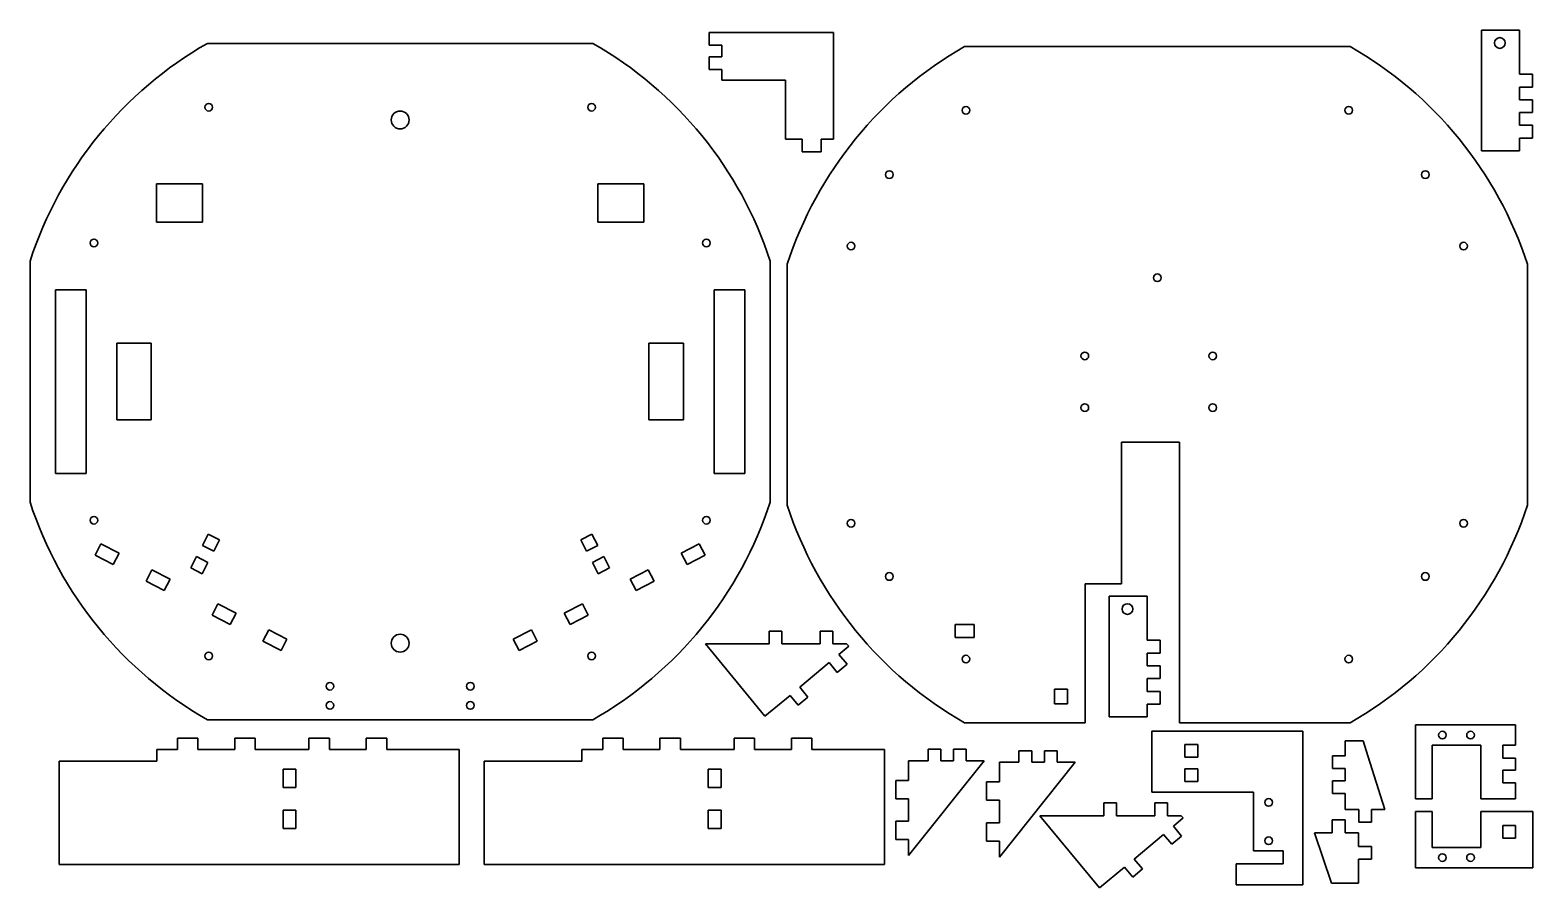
# Model space of a CAD drawing. Extents: x 5 to 594, y 499 to 836.
import ezdxf

# ---------------------------------------------------------------- set-up
doc = ezdxf.new("R2010")
doc.units = 0

msp = doc.modelspace()

# ---------------------------------------------------------------- linework, layer by layer
at = {"color": 7, "lineweight": 35}
for p, q in [((74.803078, 830.370911), (225.799759, 830.370911)), ((320.147003, 834.652588), (276.353912, 834.652588)), ((320.147003, 792.910522), (320.147003, 834.652588)), ((573.936157, 835.597412), (573.936157, 788.287415)), ((371.481598, 829.1604), (522.478271, 829.1604)), ((276.353912, 815.910522), (301.353912, 815.910522)), ((301.353912, 815.910522), (301.353912, 792.910522)), ((5.301419, 650.634827), (5.301419, 745.107056)), ((295.301422, 745.107056), (295.301422, 650.634827)), ((301.97995, 649.424316), (301.97995, 743.896484)), ((591.97998, 743.896484), (591.97998, 649.424316)), ((15.301419, 697.870911), (15.301419, 733.870911)), ((27.301418, 733.870911), (27.301418, 697.870911)), ((273.301422, 733.870911), (273.301422, 697.870911)), ((285.301422, 697.870911), (285.301422, 733.870911)), ((15.301419, 697.870911), (15.301419, 661.870911)), ((27.301418, 661.870911), (27.301418, 697.870911)), ((273.301422, 661.870911), (273.301422, 697.870911)), ((285.301422, 697.870911), (285.301422, 661.870911)), ((432.975494, 632.537354), (432.97995, 674.075989)), ((432.97995, 674.075989), (455.702057, 674.075989)), ((455.702057, 674.075989), (455.702057, 632.537354)), ((455.702057, 632.537354), (455.702057, 578.325745)), ((418.679749, 618.607788), (418.679749, 564.1604)), ((428.047333, 613.824341), (428.047333, 566.514343)), ((269.884216, 595.114502), (293.244598, 566.820618)), ((294.884216, 595.114502), (269.884216, 595.114502)), ((225.799759, 565.370911), (74.803078, 565.370911)), ((418.679749, 564.1604), (371.481598, 564.1604)), ((444.789886, 560.937317), (504.040161, 560.937317)), ((444.789886, 536.995605), (444.789886, 560.937317)), ((522.478271, 564.1604), (455.702057, 564.1604)), ((548.183838, 563.38031), (548.183838, 534.38031)), ((114.578156, 553.708435), (93.549042, 553.708435)), ((145.026794, 553.708435), (173.491821, 553.708435)), ((173.491821, 553.708435), (173.491821, 508.708435)), ((281.146057, 553.671814), (260.116943, 553.671814)), ((311.594696, 553.671814), (340.059723, 553.671814)), ((340.059723, 553.671814), (340.059723, 508.671814)), ((554.683838, 534.38031), (554.683838, 555.38031)), ((573.683838, 534.38031), (573.683838, 555.38031)), ((16.687347, 508.708435), (16.687347, 549.208435)), ((43.442078, 549.208435), (16.687347, 549.208435)), ((183.255249, 508.671814), (183.255249, 549.171814)), ((210.009979, 549.171814), (183.255249, 549.171814)), ((379.187714, 549.297913), (349.470703, 512.141113)), ((414.794708, 548.716492), (385.077698, 511.559662)), ((529.462463, 551.227417), (536.162964, 530.227417)), ((504.040161, 544.046021), (504.040161, 500.747314)), ((484.604828, 536.995605), (444.789886, 536.995605)), ((484.604828, 536.995605), (484.604828, 513.995605)), ((400.978821, 527.787415), (424.339203, 499.493561)), ((425.978821, 527.787415), (400.978821, 527.787415)), ((548.183838, 507.38031), (548.183838, 529.38031)), ((573.683838, 529.38031), (594.143127, 529.38031)), ((594.143127, 529.38031), (594.143127, 507.38031)), ((515.252747, 501.376007), (508.540802, 521.130676)), ((173.491821, 508.708435), (26.534584, 508.708435)), ((340.059723, 508.671814), (193.102478, 508.671814)), ((594.143127, 507.38031), (548.183838, 507.38031)), ((504.040161, 500.747314), (477.83374, 500.747314))]:
    msp.add_line(p, q, dxfattribs=at)
at = {"color": 7, "lineweight": 35, "ltscale": 0.125}
for p, q in [((271.353912, 834.652588), (271.353912, 829.652588)), ((271.353912, 834.652588), (276.353912, 834.652588)), ((271.353912, 829.652588), (276.353912, 829.652588)), ((271.353912, 825.132874), (271.353912, 820.132874)), ((271.353912, 825.132874), (276.353912, 825.132874)), ((271.353912, 820.132874), (276.353912, 820.132874)), ((593.936157, 818.287415), (588.936157, 818.287415)), ((588.936157, 808.287415), (588.936157, 813.287415)), ((588.936157, 813.287415), (593.936157, 813.287415)), ((593.936157, 813.287415), (593.936157, 818.287415)), ((593.936157, 808.287415), (588.936157, 808.287415)), ((593.936157, 803.287415), (593.936157, 808.287415)), ((588.936157, 798.287415), (588.936157, 803.287415)), ((588.936157, 803.287415), (593.936157, 803.287415)), ((593.936157, 798.287415), (588.936157, 798.287415)), ((593.936157, 793.287415), (593.936157, 798.287415)), ((307.873047, 792.910522), (307.873047, 787.910522)), ((315.31543, 787.910522), (315.31543, 792.910522)), ((588.936157, 788.287415), (588.936157, 793.287415)), ((588.936157, 793.287415), (593.936157, 793.287415)), ((75.128281, 638.151978), (72.825668, 633.713745)), ((79.566521, 635.849365), (75.128281, 638.151978)), ((221.036331, 635.849365), (225.474564, 638.151978)), ((225.474564, 638.151978), (227.777176, 633.713745)), ((30.779964, 629.895203), (33.082573, 634.333435)), ((72.825668, 633.713745), (77.263908, 631.411133)), ((77.263908, 631.411133), (79.566521, 635.849365)), ((223.338928, 631.411133), (221.036331, 635.849365)), ((227.777176, 633.713745), (223.338928, 631.411133)), ((269.822876, 629.895203), (267.520264, 634.333435)), ((74.975021, 626.99939), (70.536781, 629.302002)), ((72.672417, 622.561157), (74.975021, 626.99939)), ((225.627823, 626.99939), (230.066055, 629.302002)), ((227.930435, 622.561157), (225.627823, 626.99939)), ((50.75618, 619.652954), (53.058788, 624.091187)), ((60.159973, 620.406982), (57.857365, 615.96875)), ((240.442871, 620.406982), (242.745468, 615.96875)), ((249.846664, 619.652954), (247.544052, 624.091187)), ((76.588127, 606.408325), (78.890739, 610.846558)), ((224.014725, 606.408325), (221.712112, 610.846558)), ((367.786865, 597.669556), (367.786865, 602.669556)), ((375.229309, 602.669556), (375.229309, 597.669556)), ((96.564339, 596.166077), (98.866951, 600.604309)), ((204.038498, 596.166077), (201.735886, 600.604309)), ((299.884216, 600.114502), (294.884216, 600.114502)), ((294.884216, 600.114502), (294.884216, 595.114502)), ((299.884216, 595.114502), (299.884216, 600.114502)), ((319.884216, 600.114502), (314.884216, 600.114502)), ((314.884216, 600.114502), (314.884216, 595.114502)), ((319.884216, 595.114502), (319.884216, 600.114502)), ((448.047333, 596.514343), (443.047333, 596.514343)), ((448.047333, 591.514343), (448.047333, 596.514343)), ((443.047333, 586.514343), (443.047333, 591.514343)), ((443.047333, 591.514343), (448.047333, 591.514343)), ((321.567505, 583.937073), (325.396515, 587.152466)), ((448.047333, 586.514343), (443.047333, 586.514343)), ((448.047333, 581.514343), (448.047333, 586.514343)), ((310.080444, 574.290955), (306.865082, 578.119995)), ((406.748413, 577.331177), (411.748413, 577.331177)), ((443.047333, 576.514343), (443.047333, 581.514343)), ((443.047333, 581.514343), (448.047333, 581.514343)), ((306.251434, 571.075562), (310.080444, 574.290955)), ((411.748413, 571.564575), (406.748413, 571.564575)), ((448.047333, 576.514343), (443.047333, 576.514343)), ((443.047333, 566.514343), (443.047333, 571.514343)), ((443.047333, 571.514343), (448.047333, 571.514343)), ((448.047333, 571.514343), (448.047333, 576.514343)), ((357.14505, 553.797913), (362.14505, 553.797913)), ((367.115234, 553.797913), (372.115234, 553.797913)), ((457.794128, 550.73761), (457.794128, 555.73761)), ((457.794128, 555.73761), (462.794128, 555.73761)), ((462.794128, 555.73761), (462.794128, 550.73761)), ((587.341553, 555.38031), (582.341553, 555.38031)), ((582.341553, 555.38031), (582.341553, 550.38031)), ((392.752045, 553.216492), (397.752045, 553.216492)), ((402.722229, 553.216492), (407.722229, 553.216492)), ((462.794128, 550.73761), (457.794128, 550.73761)), ((520.56958, 551.227417), (515.56958, 551.227417)), ((515.56958, 551.227417), (515.56958, 546.227417)), ((582.341553, 550.38031), (587.341553, 550.38031)), ((109.463531, 546.060303), (104.463531, 546.060303)), ((276.031433, 546.023682), (271.031433, 546.023682)), ((457.794128, 541.217896), (457.794128, 546.217896)), ((457.794128, 546.217896), (462.794128, 546.217896)), ((462.794128, 546.217896), (462.794128, 541.217896)), ((520.56958, 546.227417), (515.56958, 546.227417)), ((587.341553, 545.625244), (582.341553, 545.625244)), ((582.341553, 545.625244), (582.341553, 540.625244)), ((104.463531, 538.856262), (109.463531, 538.856262)), ((271.031433, 538.819641), (276.031433, 538.819641)), ((349.470703, 541.64978), (344.470703, 541.64978)), ((385.077698, 541.068359), (380.077698, 541.068359)), ((462.794128, 541.217896), (457.794128, 541.217896)), ((515.56958, 541.472351), (515.56958, 536.472351)), ((520.56958, 541.472351), (515.56958, 541.472351)), ((520.56958, 536.472351), (515.56958, 536.472351)), ((582.341553, 540.625244), (587.341553, 540.625244)), ((109.463531, 530.025574), (104.463531, 530.025574)), ((276.031433, 529.988953), (271.031433, 529.988953)), ((349.470703, 534.44574), (344.470703, 534.44574)), ((385.077698, 533.864319), (380.077698, 533.864319)), ((430.978821, 532.787415), (425.978821, 532.787415)), ((425.978821, 532.787415), (425.978821, 527.787415)), ((430.978821, 527.787415), (430.978821, 532.787415)), ((450.978821, 532.787415), (445.978821, 532.787415)), ((445.978821, 532.787415), (445.978821, 527.787415)), ((450.978821, 527.787415), (450.978821, 532.787415)), ((525.879761, 525.227417), (525.879761, 530.227417)), ((530.879761, 525.227417), (530.879761, 530.227417)), ((349.470703, 525.615051), (344.470703, 525.615051)), ((385.077698, 525.03363), (380.077698, 525.03363)), ((515.536499, 526.130676), (520.536499, 526.130676)), ((515.536499, 521.130676), (515.536499, 526.130676)), ((520.536499, 521.130676), (520.536499, 526.130676)), ((525.879761, 525.227417), (530.879761, 525.227417)), ((104.463531, 522.821594), (109.463531, 522.821594)), ((271.031433, 522.784973), (276.031433, 522.784973)), ((349.470703, 518.411072), (344.470703, 518.411072)), ((452.662109, 516.609985), (456.491119, 519.825378)), ((582.341553, 524.013733), (582.341553, 519.013733)), ((587.341553, 524.013733), (582.341553, 524.013733)), ((582.341553, 519.013733), (587.341553, 519.013733)), ((587.341553, 519.013733), (587.341553, 524.013733)), ((385.077698, 517.829651), (380.077698, 517.829651)), ((530.84668, 515.764099), (525.84668, 515.764099)), ((530.84668, 515.764099), (530.84668, 510.764099)), ((434.162689, 507.604156), (437.346039, 503.748474)), ((437.346039, 503.748474), (441.175049, 506.963867)), ((441.175049, 506.963867), (437.959686, 510.792877)), ((530.84668, 510.764099), (525.84668, 510.764099))]:
    msp.add_line(p, q, dxfattribs=at)
at = {"color": 7, "lineweight": 35, "ltscale": 0.375}
for p, q in [((588.936157, 835.597412), (573.936157, 835.597412)), ((573.936157, 788.287415), (588.936157, 788.287415)), ((54.825665, 760.387817), (54.825665, 775.387817)), ((72.825668, 775.387817), (72.825668, 760.387817)), ((227.777176, 775.387817), (227.777176, 760.387817)), ((245.777176, 760.387817), (245.777176, 775.387817)), ((39.301418, 697.870911), (39.301418, 712.870911)), ((52.801418, 712.870911), (52.801418, 697.870911)), ((247.801422, 712.870911), (247.801422, 697.870911)), ((261.301422, 697.870911), (261.301422, 712.870911)), ((39.301418, 697.870911), (39.301418, 682.870911)), ((52.801418, 682.870911), (52.801418, 697.870911)), ((247.801422, 682.870911), (247.801422, 697.870911)), ((261.301422, 697.870911), (261.301422, 682.870911)), ((443.047333, 613.824341), (428.047333, 613.824341)), ((314.884216, 595.114502), (299.884216, 595.114502)), ((306.865082, 578.119995), (318.352112, 587.766113)), ((428.047333, 566.514343), (443.047333, 566.514343)), ((445.978821, 527.787415), (430.978821, 527.787415)), ((437.959686, 510.792877), (449.446716, 520.439026))]:
    msp.add_line(p, q, dxfattribs=at)
at = {"color": 7, "lineweight": 35, "ltscale": 0.43275}
for p, q in [((588.936157, 818.287415), (588.936157, 835.597412)), ((443.047333, 596.514343), (443.047333, 613.824341))]:
    msp.add_line(p, q, dxfattribs=at)
at = {"color": 7, "lineweight": 35, "ltscale": 0.112993}
msp.add_line((276.353912, 829.652588), (276.353912, 825.132874), dxfattribs=at)
at = {"color": 7, "lineweight": 35, "ltscale": 0.105559}
msp.add_line((276.353912, 820.132874), (276.353912, 815.910522), dxfattribs=at)
at = {"color": 7, "lineweight": 35, "ltscale": 0.162978}
msp.add_line((301.353912, 792.910522), (307.873047, 792.910522), dxfattribs=at)
at = {"color": 7, "lineweight": 35, "ltscale": 0.120789}
msp.add_line((315.31543, 792.910522), (320.147003, 792.910522), dxfattribs=at)
at = {"color": 7, "lineweight": 35, "ltscale": 0.18606}
msp.add_line((307.873047, 787.910522), (315.31543, 787.910522), dxfattribs=at)
at = {"color": 7, "lineweight": 35, "ltscale": 0.45}
for p, q in [((72.825668, 775.387817), (54.825665, 775.387817)), ((227.777176, 775.387817), (245.777176, 775.387817)), ((54.825665, 760.387817), (72.825668, 760.387817)), ((245.777176, 760.387817), (227.777176, 760.387817))]:
    msp.add_line(p, q, dxfattribs=at)
at = {"color": 7, "lineweight": 35, "ltscale": 0.3}
for p, q in [((15.301419, 733.870911), (27.301418, 733.870911)), ((285.301422, 733.870911), (273.301422, 733.870911)), ((15.301419, 661.870911), (27.301418, 661.870911)), ((285.301422, 661.870911), (273.301422, 661.870911))]:
    msp.add_line(p, q, dxfattribs=at)
at = {"color": 7, "lineweight": 35, "ltscale": 0.3375}
for p, q in [((39.301418, 712.870911), (52.801418, 712.870911)), ((261.301422, 712.870911), (247.801422, 712.870911)), ((39.301418, 682.870911), (52.801418, 682.870911)), ((261.301422, 682.870911), (247.801422, 682.870911))]:
    msp.add_line(p, q, dxfattribs=at)
at = {"color": 7, "lineweight": 35, "ltscale": 0.2}
for p, q in [((33.082573, 634.333435), (40.183758, 630.649292)), ((267.520264, 634.333435), (260.419067, 630.649292)), ((37.881149, 626.210999), (30.779964, 629.895203)), ((57.857365, 615.96875), (50.75618, 619.652954)), ((53.058788, 624.091187), (60.159973, 620.406982)), ((247.544052, 624.091187), (240.442871, 620.406982)), ((78.890739, 610.846558), (85.99192, 607.162415)), ((221.712112, 610.846558), (214.610916, 607.162415)), ((83.689316, 602.724121), (76.588127, 606.408325)), ((103.665527, 592.481873), (96.564339, 596.166077)), ((98.866951, 600.604309), (105.96814, 596.920166)), ((201.735886, 600.604309), (194.634705, 596.920166)), ((196.937317, 592.481873), (204.038498, 596.166077)), ((587.341553, 563.38031), (587.341553, 555.38031)), ((63.100403, 558.208435), (71.100403, 558.208435)), ((85.549042, 558.208435), (93.549042, 558.208435)), ((114.578156, 558.208435), (122.578156, 558.208435)), ((137.026794, 558.208435), (145.026794, 558.208435)), ((229.668304, 558.171814), (237.668304, 558.171814)), ((252.116943, 558.171814), (260.116943, 558.171814)), ((281.146057, 558.171814), (289.146057, 558.171814)), ((303.594696, 558.171814), (311.594696, 558.171814))]:
    msp.add_line(p, q, dxfattribs=at)
at = {"color": 7, "lineweight": 35, "ltscale": 0.125001}
for p, q in [((40.183758, 630.649292), (37.881149, 626.210999)), ((260.419067, 630.649292), (262.72168, 626.210999)), ((70.536781, 629.302002), (68.234169, 624.863708)), ((230.066055, 629.302002), (232.368668, 624.863708)), ((85.99192, 607.162415), (83.689316, 602.724121)), ((214.610916, 607.162415), (216.913528, 602.724121)), ((105.96814, 596.920166), (103.665527, 592.481873)), ((194.634705, 596.920166), (196.937317, 592.481873)), ((318.352112, 587.766113), (321.567505, 583.937073)), ((449.446716, 520.439026), (452.662109, 516.609985)), ((496.303284, 508.995575), (496.303284, 513.995605))]:
    msp.add_line(p, q, dxfattribs=at)
at = {"color": 7, "lineweight": 35, "ltscale": 0.348239}
msp.add_line((432.975494, 618.607788), (432.975494, 632.537354), dxfattribs=at)
at = {"color": 7, "lineweight": 35, "ltscale": 0.124999}
for p, q in [((68.234169, 624.863708), (72.672417, 622.561157)), ((232.368668, 624.863708), (227.930435, 622.561157)), ((325.396515, 587.152466), (322.181152, 590.981445)), ((303.068085, 574.931213), (306.251434, 571.075562)), ((456.491119, 519.825378), (453.275757, 523.654358))]:
    msp.add_line(p, q, dxfattribs=at)
at = {"color": 7, "lineweight": 35, "ltscale": 0.200001}
for p, q in [((262.72168, 626.210999), (269.822876, 629.895203)), ((242.745468, 615.96875), (249.846664, 619.652954)), ((216.913528, 602.724121), (224.014725, 606.408325))]:
    msp.add_line(p, q, dxfattribs=at)
at = {"color": 7, "lineweight": 35, "ltscale": 0.357394}
msp.add_line((418.679749, 618.607788), (432.975494, 618.607788), dxfattribs=at)
at = {"color": 7, "lineweight": 35, "ltscale": 0.186061}
for p, q in [((367.786865, 602.669556), (375.229309, 602.669556)), ((375.229309, 597.669556), (367.786865, 597.669556))]:
    msp.add_line(p, q, dxfattribs=at)
at = {"color": 7, "lineweight": 35, "ltscale": 0.133884}
for p, q in [((325.239563, 595.114502), (319.884216, 595.114502)), ((456.334167, 527.787415), (450.978821, 527.787415))]:
    msp.add_line(p, q, dxfattribs=at)
at = {"color": 7, "lineweight": 35, "ltscale": 0.030001}
for p, q in [((326.059174, 594.237976), (325.239563, 595.114502)), ((457.153778, 526.910889), (456.334167, 527.787415))]:
    msp.add_line(p, q, dxfattribs=at)
at = {"color": 7, "lineweight": 35, "ltscale": 0.1266}
for p, q in [((322.181152, 590.981445), (326.059174, 594.237976)), ((453.275757, 523.654358), (457.153778, 526.910889))]:
    msp.add_line(p, q, dxfattribs=at)
at = {"color": 7, "lineweight": 35, "ltscale": 0.144165}
for p, q in [((406.748413, 571.564575), (406.748413, 577.331177)), ((411.748413, 577.331177), (411.748413, 571.564575))]:
    msp.add_line(p, q, dxfattribs=at)
at = {"color": 7, "lineweight": 35, "ltscale": 0.354134}
msp.add_line((455.702057, 578.325745), (455.702057, 564.1604), dxfattribs=at)
at = {"color": 7, "lineweight": 35, "ltscale": 0.318476}
for p, q in [((293.244598, 566.820618), (303.068085, 574.931213)), ((424.339203, 499.493561), (434.162689, 507.604156))]:
    msp.add_line(p, q, dxfattribs=at)
at = {"color": 7, "lineweight": 35, "ltscale": 0.422282}
msp.add_line((504.040161, 560.937317), (504.040161, 544.046021), dxfattribs=at)
at = {"color": 7, "lineweight": 35, "ltscale": 0.1625}
for p, q in [((554.683838, 563.38031), (548.183838, 563.38031)), ((548.183838, 534.38031), (554.683838, 534.38031)), ((548.183838, 529.38031), (554.683838, 529.38031))]:
    msp.add_line(p, q, dxfattribs=at)
at = {"color": 7, "lineweight": 35, "ltscale": 0.475}
for p, q in [((554.683838, 563.38031), (573.683838, 563.38031)), ((554.683838, 555.38031), (573.683838, 555.38031)), ((554.683838, 515.38031), (573.683838, 515.38031))]:
    msp.add_line(p, q, dxfattribs=at)
at = {"color": 7, "lineweight": 35, "ltscale": 0.341443}
for p, q in [((573.683838, 563.38031), (587.341553, 563.38031)), ((573.683838, 534.38031), (587.341553, 534.38031))]:
    msp.add_line(p, q, dxfattribs=at)
at = {"color": 7, "lineweight": 35, "ltscale": 0.1125}
for p, q in [((54.955124, 549.208435), (54.955124, 553.708435)), ((63.100403, 553.708435), (63.100403, 558.208435)), ((71.100403, 553.708435), (71.100403, 558.208435)), ((85.549042, 553.708435), (85.549042, 558.208435)), ((93.549042, 553.708435), (93.549042, 558.208435)), ((114.578156, 553.708435), (114.578156, 558.208435)), ((122.578156, 553.708435), (122.578156, 558.208435)), ((137.026794, 553.708435), (137.026794, 558.208435)), ((145.026794, 553.708435), (145.026794, 558.208435)), ((221.523026, 549.171814), (221.523026, 553.671814)), ((229.668304, 553.671814), (229.668304, 558.171814)), ((237.668304, 553.671814), (237.668304, 558.171814)), ((252.116943, 553.671814), (252.116943, 558.171814)), ((260.116943, 553.671814), (260.116943, 558.171814)), ((281.146057, 553.671814), (281.146057, 558.171814)), ((289.146057, 553.671814), (289.146057, 558.171814)), ((303.594696, 553.671814), (303.594696, 558.171814)), ((311.594696, 553.671814), (311.594696, 558.171814)), ((357.14505, 549.297913), (357.14505, 553.797913)), ((362.14505, 549.297913), (362.14505, 553.797913)), ((367.115234, 549.297913), (367.115234, 553.797913)), ((372.115234, 549.297913), (372.115234, 553.797913)), ((392.752045, 548.716492), (392.752045, 553.216492)), ((397.752045, 548.716492), (397.752045, 553.216492)), ((402.722229, 548.716492), (402.722229, 553.216492)), ((407.722229, 548.716492), (407.722229, 553.216492))]:
    msp.add_line(p, q, dxfattribs=at)
at = {"color": 7, "lineweight": 35, "ltscale": 0.203632}
for p, q in [((63.100403, 553.708435), (54.955124, 553.708435)), ((229.668304, 553.671814), (221.523026, 553.671814))]:
    msp.add_line(p, q, dxfattribs=at)
at = {"color": 7, "lineweight": 35, "ltscale": 0.361216}
for p, q in [((85.549042, 553.708435), (71.100403, 553.708435)), ((137.026794, 553.708435), (122.578156, 553.708435)), ((252.116943, 553.671814), (237.668304, 553.671814)), ((303.594696, 553.671814), (289.146057, 553.671814))]:
    msp.add_line(p, q, dxfattribs=at)
at = {"color": 7, "lineweight": 35, "ltscale": 0.146457}
msp.add_line((520.56958, 551.227417), (520.56958, 557.085693), dxfattribs=at)
at = {"color": 7, "lineweight": 35, "ltscale": 0.175592}
msp.add_line((520.56958, 557.085693), (527.593262, 557.085693), dxfattribs=at)
at = {"color": 7, "lineweight": 35, "ltscale": 0.153731}
msp.add_line((527.593262, 557.085693), (529.462463, 551.227417), dxfattribs=at)
at = {"color": 7, "lineweight": 35, "ltscale": 0.287826}
for p, q in [((54.955124, 549.208435), (43.442078, 549.208435)), ((221.523026, 549.171814), (210.009979, 549.171814))]:
    msp.add_line(p, q, dxfattribs=at)
at = {"color": 7, "lineweight": 35, "ltscale": 0.191859}
for p, q in [((349.470703, 549.297913), (357.14505, 549.297913)), ((385.077698, 548.716492), (392.752045, 548.716492))]:
    msp.add_line(p, q, dxfattribs=at)
at = {"color": 7, "lineweight": 35, "ltscale": 0.191203}
for p, q in [((349.470703, 541.64978), (349.470703, 549.297913)), ((385.077698, 541.068359), (385.077698, 548.716492))]:
    msp.add_line(p, q, dxfattribs=at)
at = {"color": 7, "lineweight": 35, "ltscale": 0.124255}
for p, q in [((367.115234, 549.297913), (362.14505, 549.297913)), ((402.722229, 548.716492), (397.752045, 548.716492))]:
    msp.add_line(p, q, dxfattribs=at)
at = {"color": 7, "lineweight": 35, "ltscale": 0.176812}
for p, q in [((372.115234, 549.297913), (379.187714, 549.297913)), ((407.722229, 548.716492), (414.794708, 548.716492))]:
    msp.add_line(p, q, dxfattribs=at)
at = {"color": 7, "lineweight": 35, "ltscale": 0.118877}
for p, q in [((587.341553, 550.38031), (587.341553, 545.625244)), ((520.56958, 546.227417), (520.56958, 541.472351))]:
    msp.add_line(p, q, dxfattribs=at)
at = {"color": 7, "lineweight": 35, "ltscale": 0.180101}
for p, q in [((104.463531, 546.060303), (104.463531, 538.856262)), ((109.463531, 538.856262), (109.463531, 546.060303)), ((271.031433, 546.023682), (271.031433, 538.819641)), ((276.031433, 538.819641), (276.031433, 546.023682)), ((344.470703, 534.44574), (344.470703, 541.64978)), ((380.077698, 533.864319), (380.077698, 541.068359))]:
    msp.add_line(p, q, dxfattribs=at)
at = {"color": 7, "lineweight": 35, "ltscale": 0.156123}
for p, q in [((520.56958, 530.227417), (520.56958, 536.472351)), ((587.341553, 540.625244), (587.341553, 534.38031))]:
    msp.add_line(p, q, dxfattribs=at)
at = {"color": 7, "lineweight": 35, "ltscale": 0.180099}
for p, q in [((104.463531, 530.025574), (104.463531, 522.821594)), ((109.463531, 522.821594), (109.463531, 530.025574)), ((271.031433, 529.988953), (271.031433, 522.784973)), ((276.031433, 522.784973), (276.031433, 529.988953)), ((344.470703, 518.411072), (344.470703, 525.615051)), ((380.077698, 517.829651), (380.077698, 525.03363))]:
    msp.add_line(p, q, dxfattribs=at)
at = {"color": 7, "lineweight": 35, "ltscale": 0.220767}
for p, q in [((349.470703, 534.44574), (349.470703, 525.615051)), ((385.077698, 533.864319), (385.077698, 525.03363))]:
    msp.add_line(p, q, dxfattribs=at)
at = {"color": 7, "lineweight": 35, "ltscale": 0.132755}
for p, q in [((525.879761, 530.227417), (520.56958, 530.227417)), ((520.536499, 521.130676), (525.84668, 521.130676))]:
    msp.add_line(p, q, dxfattribs=at)
at = {"color": 7, "lineweight": 35, "ltscale": 0.13208}
msp.add_line((536.162964, 530.227417), (530.879761, 530.227417), dxfattribs=at)
at = {"color": 7, "lineweight": 35, "ltscale": 0.35}
for p, q in [((554.683838, 529.38031), (554.683838, 515.38031)), ((573.683838, 515.38031), (573.683838, 529.38031))]:
    msp.add_line(p, q, dxfattribs=at)
at = {"color": 7, "lineweight": 35, "ltscale": 0.156749}
msp.add_line((349.470703, 512.141113), (349.470703, 518.411072), dxfattribs=at)
at = {"color": 7, "lineweight": 35, "ltscale": 0.174892}
msp.add_line((508.540802, 521.130676), (515.536499, 521.130676), dxfattribs=at)
at = {"color": 7, "lineweight": 35, "ltscale": 0.134164}
msp.add_line((525.84668, 521.130676), (525.84668, 515.764099), dxfattribs=at)
at = {"color": 7, "lineweight": 35, "ltscale": 0.15675}
msp.add_line((385.077698, 511.559662), (385.077698, 517.829651), dxfattribs=at)
at = {"color": 7, "lineweight": 35, "ltscale": 0.292461}
msp.add_line((496.303284, 513.995605), (484.604828, 513.995605), dxfattribs=at)
at = {"color": 7, "lineweight": 35, "ltscale": 0.246181}
for p, q in [((26.534584, 508.708435), (16.687347, 508.708435)), ((193.102478, 508.671814), (183.255249, 508.671814))]:
    msp.add_line(p, q, dxfattribs=at)
at = {"color": 7, "lineweight": 35, "ltscale": 0.461739}
msp.add_line((477.83374, 508.995575), (496.303284, 508.995575), dxfattribs=at)
at = {"color": 7, "lineweight": 35, "ltscale": 0.206207}
msp.add_line((477.83374, 500.747314), (477.83374, 508.995575), dxfattribs=at)
at = {"color": 7, "lineweight": 35, "ltscale": 0.234702}
msp.add_line((525.84668, 510.764099), (525.84668, 501.376007), dxfattribs=at)
at = {"color": 7, "lineweight": 35, "ltscale": 0.264848}
msp.add_line((525.84668, 501.376007), (515.252747, 501.376007), dxfattribs=at)
at = {"color": 7, "lineweight": 35}
for centre, radius in [((581.158386, 830.534668), 2.1), ((75.301422, 805.370911), 1.5), ((225.301422, 805.370911), 1.5), ((150.301422, 800.370911), 3.5), ((371.97995, 804.1604), 1.5), ((521.97998, 804.1604), 1.5), ((341.968109, 778.950256), 1.5), ((551.99176, 778.950256), 1.5), ((30.301418, 752.185242), 1.5), ((270.301422, 752.185242), 1.5), ((326.97995, 750.974731), 1.5), ((566.97998, 750.974731), 1.5), ((446.97995, 738.542358), 1.5), ((418.568237, 707.937134), 1.5), ((468.710022, 707.937134), 1.5), ((418.568237, 687.669861), 1.5), ((468.710022, 687.669861), 1.5), ((30.301418, 643.55658), 1.5), ((270.301422, 643.55658), 1.5), ((326.97995, 642.346069), 1.5), ((566.97998, 642.346069), 1.5), ((341.968109, 621.517212), 1.5), ((551.99176, 621.517212), 1.5), ((435.269562, 608.761597), 2.1), ((150.301422, 595.370911), 3.5), ((75.301422, 590.370911), 1.5), ((225.301422, 590.370911), 1.5), ((371.97995, 589.1604), 1.5), ((521.97998, 589.1604), 1.5), ((122.803078, 578.520203), 1.5), ((177.803085, 578.520203), 1.5), ((122.803078, 571.004211), 1.5), ((177.803085, 571.004211), 1.5), ((558.683838, 559.38031), 1.5), ((569.683838, 559.38031), 1.5), ((490.604828, 532.995605), 1.5), ((490.604828, 517.995605), 1.5), ((558.683838, 511.38031), 1.5), ((569.683838, 511.38031), 1.5)]:
    msp.add_circle(centre, radius, dxfattribs=at)
for centre, start, end in [((150.301422, 697.870911), 119.674436, 161.956134), ((150.301422, 697.870911), 18.043862, 60.325563), ((446.97995, 696.6604), 119.674436, 161.956134), ((446.97995, 696.6604), 18.043862, 60.325563), ((150.301422, 697.870911), 198.043866, 240.325564), ((150.301422, 697.870911), 299.674437, 341.956138), ((446.97995, 696.6604), 198.043866, 240.325564), ((446.97995, 696.6604), 299.674437, 341.956138)]:
    msp.add_arc(centre, 152.5, start, end, dxfattribs=at)

doc.saveas('drawing.dxf')
